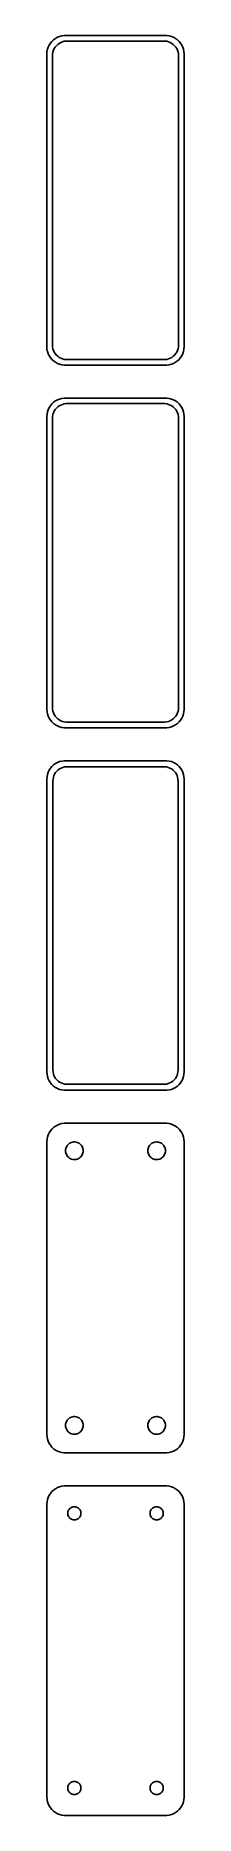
# Model space of a CAD drawing. Header units: metres. Extents: x -19 to 19, y 351 to 837.
import ezdxf

# ---------------------------------------------------------------- set-up
doc = ezdxf.new("R2010")
doc.units = ezdxf.units.M

msp = doc.modelspace()

# ---------------------------------------------------------------- linework, layer by layer
for p, q in [((-16.4291, 836.222), (-16.9371, 835.853)), ((-15.8789, 836.524), (-16.4291, 836.222)), ((-15.2951, 836.755), (-15.8789, 836.524)), ((-14.6869, 836.911), (-15.2951, 836.755)), ((-14.0639, 836.99), (-14.6869, 836.911)), ((14.0639, 836.99), (-14.0639, 836.99)), ((14.6869, 836.911), (14.0639, 836.99)), ((15.2951, 836.755), (14.6869, 836.911)), ((15.8789, 836.524), (15.2951, 836.755)), ((16.4291, 836.222), (15.8789, 836.524)), ((16.9371, 835.853), (16.4291, 836.222)), ((-18.65, 832.944), (-18.75, 832.944)), ((-18.75, 832.944), (-18.75, 751.056)), ((-18.5929, 833.243), (-18.65, 832.944)), ((-18.3989, 833.841), (-18.5929, 833.243)), ((-18.1315, 834.409), (-18.3989, 833.841)), ((-17.7951, 834.939), (-18.1315, 834.409)), ((-17.3948, 835.423), (-17.7951, 834.939)), ((-16.9371, 835.853), (-17.3948, 835.423)), ((-17.25, 831.5), (-17.2184, 832.001)), ((-17.25, 752.5), (-17.25, 831.5)), ((-17.2184, 832.001), (-17.1243, 832.495)), ((-17.1243, 832.495), (-16.9691, 832.972)), ((-16.9691, 832.972), (-16.7552, 833.427)), ((-16.7552, 833.427), (-16.4861, 833.851)), ((-16.4861, 833.851), (-16.1659, 834.238)), ((-16.1659, 834.238), (-15.7997, 834.582)), ((-15.7997, 834.582), (-15.3933, 834.877)), ((-15.3933, 834.877), (-14.9531, 835.119)), ((-14.9531, 835.119), (-14.4861, 835.304)), ((-14.4861, 835.304), (-13.9995, 835.429)), ((-13.9995, 835.429), (-13.5012, 835.492)), ((-13.5012, 835.492), (13.5012, 835.492)), ((13.5012, 835.492), (13.9995, 835.429)), ((13.9995, 835.429), (14.4861, 835.304)), ((14.4861, 835.304), (14.9531, 835.119)), ((14.9531, 835.119), (15.3933, 834.877)), ((15.3933, 834.877), (15.7997, 834.582)), ((15.7997, 834.582), (16.1659, 834.238)), ((16.1659, 834.238), (16.4861, 833.851)), ((16.4861, 833.851), (16.7552, 833.427)), ((16.7552, 833.427), (16.9691, 832.972)), ((17.3948, 835.423), (16.9371, 835.853)), ((16.9691, 832.972), (17.1243, 832.495)), ((17.1243, 832.495), (17.2184, 832.001)), ((17.2184, 832.001), (17.25, 831.5)), ((17.25, 831.5), (17.25, 752.5)), ((17.7951, 834.939), (17.3948, 835.423)), ((18.1315, 834.409), (17.7951, 834.939)), ((18.3989, 833.841), (18.1315, 834.409)), ((18.5929, 833.243), (18.3989, 833.841)), ((18.7106, 832.627), (18.5929, 833.243)), ((18.75, 832), (18.7106, 832.627)), ((18.75, 752), (18.75, 832)), ((-18.75, 751.056), (-18.65, 751.056)), ((-18.65, 751.056), (-18.5929, 750.757)), ((-18.5929, 750.757), (-18.3989, 750.159)), ((-18.3989, 750.159), (-18.1315, 749.591)), ((-18.1315, 749.591), (-17.7951, 749.061)), ((-17.7951, 749.061), (-17.3948, 748.577)), ((-17.3948, 748.577), (-16.9371, 748.147)), ((-17.2184, 751.999), (-17.25, 752.5)), ((-17.1243, 751.505), (-17.2184, 751.999)), ((-16.9691, 751.028), (-17.1243, 751.505)), ((-16.7552, 750.573), (-16.9691, 751.028)), ((-16.4861, 750.149), (-16.7552, 750.573)), ((-16.1659, 749.762), (-16.4861, 750.149)), ((-15.7997, 749.418), (-16.1659, 749.762)), ((-15.3933, 749.123), (-15.7997, 749.418)), ((-14.9531, 748.881), (-15.3933, 749.123)), ((-14.4861, 748.696), (-14.9531, 748.881)), ((-13.9995, 748.571), (-14.4861, 748.696)), ((-13.5012, 748.508), (-13.9995, 748.571)), ((13.5012, 748.508), (-13.5012, 748.508)), ((13.9995, 748.571), (13.5012, 748.508)), ((14.4861, 748.696), (13.9995, 748.571)), ((14.9531, 748.881), (14.4861, 748.696)), ((15.3933, 749.123), (14.9531, 748.881)), ((15.7997, 749.418), (15.3933, 749.123)), ((16.1659, 749.762), (15.7997, 749.418)), ((16.4861, 750.149), (16.1659, 749.762)), ((16.7552, 750.573), (16.4861, 750.149)), ((16.9691, 751.028), (16.7552, 750.573)), ((16.9371, 748.147), (17.3948, 748.577)), ((17.1243, 751.505), (16.9691, 751.028)), ((17.2184, 751.999), (17.1243, 751.505)), ((17.25, 752.5), (17.2184, 751.999)), ((17.3948, 748.577), (17.7951, 749.061)), ((17.7951, 749.061), (18.1315, 749.591)), ((18.1315, 749.591), (18.3989, 750.159)), ((18.3989, 750.159), (18.5929, 750.757)), ((18.5929, 750.757), (18.7106, 751.373)), ((18.7106, 751.373), (18.75, 752)), ((-16.9371, 748.147), (-16.4291, 747.778)), ((-16.4291, 747.778), (-15.8789, 747.476)), ((-15.8789, 747.476), (-15.2951, 747.245)), ((-15.2951, 747.245), (-14.6869, 747.089)), ((-14.6869, 747.089), (-14.0639, 747.01)), ((-14.0639, 747.01), (14.0639, 747.01)), ((14.0639, 747.01), (14.6869, 747.089)), ((14.6869, 747.089), (15.2951, 747.245)), ((15.2951, 747.245), (15.8789, 747.476)), ((15.8789, 747.476), (16.4291, 747.778)), ((16.4291, 747.778), (16.9371, 748.147)), ((-18.5929, 734.243), (-18.7106, 733.627)), ((-18.3989, 734.841), (-18.5929, 734.243)), ((-18.1315, 735.409), (-18.3989, 734.841)), ((-17.7951, 735.939), (-18.1315, 735.409)), ((-17.3948, 736.423), (-17.7951, 735.939)), ((-16.9371, 736.853), (-17.3948, 736.423)), ((-17.1243, 733.495), (-16.9691, 733.972)), ((-16.9691, 733.972), (-16.7552, 734.427)), ((-16.4291, 737.222), (-16.9371, 736.853)), ((-16.7552, 734.427), (-16.4861, 734.851)), ((-16.4861, 734.851), (-16.1659, 735.238)), ((-15.8789, 737.524), (-16.4291, 737.222)), ((-16.1659, 735.238), (-15.7997, 735.582)), ((-15.2951, 737.755), (-15.8789, 737.524)), ((-15.7997, 735.582), (-15.3933, 735.877)), ((-15.3933, 735.877), (-14.9531, 736.119)), ((-14.6869, 737.911), (-15.2951, 737.755)), ((-14.9531, 736.119), (-14.4861, 736.304)), ((-14.0639, 737.99), (-14.6869, 737.911)), ((-14.4861, 736.304), (-13.9995, 736.429)), ((14.0639, 737.99), (-14.0639, 737.99)), ((-13.9995, 736.429), (-13.5012, 736.492)), ((-13.5012, 736.492), (13.5012, 736.492)), ((13.5012, 736.492), (13.9995, 736.429)), ((13.9995, 736.429), (14.4861, 736.304)), ((14.6869, 737.911), (14.0639, 737.99)), ((14.4861, 736.304), (14.9531, 736.119)), ((15.2951, 737.755), (14.6869, 737.911)), ((14.9531, 736.119), (15.3933, 735.877)), ((15.8789, 737.524), (15.2951, 737.755)), ((15.3933, 735.877), (15.7997, 735.582)), ((15.7997, 735.582), (16.1659, 735.238)), ((16.4291, 737.222), (15.8789, 737.524)), ((16.1659, 735.238), (16.4861, 734.851)), ((16.9371, 736.853), (16.4291, 737.222)), ((16.4861, 734.851), (16.7552, 734.427)), ((16.7552, 734.427), (16.9691, 733.972)), ((17.3948, 736.423), (16.9371, 736.853)), ((16.9691, 733.972), (17.1243, 733.495)), ((17.7951, 735.939), (17.3948, 736.423)), ((18.1315, 735.409), (17.7951, 735.939)), ((18.3989, 734.841), (18.1315, 735.409)), ((18.5929, 734.243), (18.3989, 734.841)), ((18.7106, 733.627), (18.5929, 734.243)), ((-18.7106, 733.627), (-18.75, 733)), ((-18.75, 733), (-18.75, 653)), ((-17.25, 732.5), (-17.2184, 733.001)), ((-17.25, 653.5), (-17.25, 732.5)), ((-17.2184, 733.001), (-17.1243, 733.495)), ((17.1243, 733.495), (17.2184, 733.001)), ((17.2184, 733.001), (17.25, 732.5)), ((17.25, 732.5), (17.25, 653.5)), ((18.75, 733), (18.7106, 733.627)), ((18.75, 653), (18.75, 733)), ((-18.75, 653), (-18.7106, 652.373)), ((-18.7106, 652.373), (-18.5929, 651.757)), ((-18.5929, 651.757), (-18.3989, 651.159)), ((-17.2184, 652.999), (-17.25, 653.5)), ((-17.1243, 652.505), (-17.2184, 652.999)), ((-16.9691, 652.028), (-17.1243, 652.505)), ((-16.7552, 651.573), (-16.9691, 652.028)), ((-16.4861, 651.149), (-16.7552, 651.573)), ((16.7552, 651.573), (16.4861, 651.149)), ((16.9691, 652.028), (16.7552, 651.573)), ((17.1243, 652.505), (16.9691, 652.028)), ((17.2184, 652.999), (17.1243, 652.505)), ((17.25, 653.5), (17.2184, 652.999)), ((18.3989, 651.159), (18.5929, 651.757)), ((18.5929, 651.757), (18.7106, 652.373)), ((18.7106, 652.373), (18.75, 653)), ((-18.3989, 651.159), (-18.1315, 650.591)), ((-18.1315, 650.591), (-17.7951, 650.061)), ((-17.7951, 650.061), (-17.3948, 649.577)), ((-17.3948, 649.577), (-16.9371, 649.147)), ((-16.9371, 649.147), (-16.4291, 648.778)), ((-16.1659, 650.762), (-16.4861, 651.149)), ((-16.4291, 648.778), (-15.8789, 648.476)), ((-15.7997, 650.418), (-16.1659, 650.762)), ((-15.8789, 648.476), (-15.2951, 648.245)), ((-15.3933, 650.123), (-15.7997, 650.418)), ((-14.9531, 649.881), (-15.3933, 650.123)), ((-15.2951, 648.245), (-14.6869, 648.089)), ((-14.4861, 649.696), (-14.9531, 649.881)), ((-14.6869, 648.089), (-14.0639, 648.01)), ((-13.9995, 649.571), (-14.4861, 649.696)), ((-14.0639, 648.01), (14.0639, 648.01)), ((-13.5012, 649.508), (-13.9995, 649.571)), ((13.5012, 649.508), (-13.5012, 649.508)), ((13.9995, 649.571), (13.5012, 649.508)), ((14.4861, 649.696), (13.9995, 649.571)), ((14.0639, 648.01), (14.6869, 648.089)), ((14.9531, 649.881), (14.4861, 649.696)), ((14.6869, 648.089), (15.2951, 648.245)), ((15.3933, 650.123), (14.9531, 649.881)), ((15.2951, 648.245), (15.8789, 648.476)), ((15.7997, 650.418), (15.3933, 650.123)), ((16.1659, 650.762), (15.7997, 650.418)), ((15.8789, 648.476), (16.4291, 648.778)), ((16.4861, 651.149), (16.1659, 650.762)), ((16.4291, 648.778), (16.9371, 649.147)), ((16.9371, 649.147), (17.3948, 649.577)), ((17.3948, 649.577), (17.7951, 650.061)), ((17.7951, 650.061), (18.1315, 650.591)), ((18.1315, 650.591), (18.3989, 651.159)), ((-17.7951, 636.939), (-18.1315, 636.409)), ((-17.3948, 637.423), (-17.7951, 636.939)), ((-16.9371, 637.853), (-17.3948, 637.423)), ((-16.4291, 638.222), (-16.9371, 637.853)), ((-15.8789, 638.524), (-16.4291, 638.222)), ((-15.2951, 638.755), (-15.8789, 638.524)), ((-15.7185, 636.484), (-15.3251, 636.77)), ((-15.3251, 636.77), (-14.8989, 637.004)), ((-14.6869, 638.911), (-15.2951, 638.755)), ((-14.8989, 637.004), (-14.4467, 637.183)), ((-14.0639, 638.99), (-14.6869, 638.911)), ((-14.4467, 637.183), (-13.9756, 637.304)), ((14.0639, 638.99), (-14.0639, 638.99)), ((-13.9756, 637.304), (-13.4932, 637.365)), ((-13.4932, 637.365), (13.4932, 637.365)), ((13.4932, 637.365), (13.9756, 637.304)), ((13.9756, 637.304), (14.4467, 637.183)), ((14.6869, 638.911), (14.0639, 638.99)), ((14.4467, 637.183), (14.8989, 637.004)), ((15.2951, 638.755), (14.6869, 638.911)), ((14.8989, 637.004), (15.3251, 636.77)), ((15.8789, 638.524), (15.2951, 638.755)), ((15.3251, 636.77), (15.7185, 636.484)), ((16.4291, 638.222), (15.8789, 638.524)), ((16.9371, 637.853), (16.4291, 638.222)), ((17.3948, 637.423), (16.9371, 637.853)), ((17.7951, 636.939), (17.3948, 637.423)), ((18.1315, 636.409), (17.7951, 636.939)), ((-18.7106, 634.627), (-18.75, 634)), ((-18.75, 634), (-18.75, 554)), ((-18.5929, 635.243), (-18.7106, 634.627)), ((-18.3989, 635.841), (-18.5929, 635.243)), ((-18.1315, 636.409), (-18.3989, 635.841)), ((-17.1226, 633.5), (-17.0921, 633.985)), ((-17.1226, 554.5), (-17.1226, 633.5)), ((-17.0921, 633.985), (-17.001, 634.463)), ((-17.001, 634.463), (-16.8507, 634.926)), ((-16.8507, 634.926), (-16.6436, 635.366)), ((-16.6436, 635.366), (-16.383, 635.776)), ((-16.383, 635.776), (-16.073, 636.151)), ((-16.073, 636.151), (-15.7185, 636.484)), ((15.7185, 636.484), (16.073, 636.151)), ((16.073, 636.151), (16.383, 635.776)), ((16.383, 635.776), (16.6436, 635.366)), ((16.6436, 635.366), (16.8507, 634.926)), ((16.8507, 634.926), (17.001, 634.463)), ((17.001, 634.463), (17.0921, 633.985)), ((17.0921, 633.985), (17.1226, 633.5)), ((17.1226, 633.5), (17.1226, 554.5)), ((18.3989, 635.841), (18.1315, 636.409)), ((18.5929, 635.243), (18.3989, 635.841)), ((18.7106, 634.627), (18.5929, 635.243)), ((18.75, 634), (18.7106, 634.627)), ((18.75, 554), (18.75, 634)), ((-17.0921, 554.015), (-17.1226, 554.5)), ((17.1226, 554.5), (17.0921, 554.015)), ((-18.75, 554), (-18.7106, 553.373)), ((-18.7106, 553.373), (-18.5929, 552.757)), ((-18.5929, 552.757), (-18.3989, 552.159)), ((-18.3989, 552.159), (-18.1315, 551.591)), ((-18.1315, 551.591), (-17.7951, 551.061)), ((-17.7951, 551.061), (-17.3948, 550.577)), ((-17.3948, 550.577), (-16.9371, 550.147)), ((-17.001, 553.537), (-17.0921, 554.015)), ((-16.8507, 553.074), (-17.001, 553.537)), ((-16.9371, 550.147), (-16.4291, 549.778)), ((-16.6436, 552.634), (-16.8507, 553.074)), ((-16.383, 552.224), (-16.6436, 552.634)), ((-16.4291, 549.778), (-15.8789, 549.476)), ((-16.073, 551.849), (-16.383, 552.224)), ((-15.7185, 551.516), (-16.073, 551.849)), ((-15.8789, 549.476), (-15.2951, 549.245)), ((-15.3251, 551.23), (-15.7185, 551.516)), ((-14.8989, 550.996), (-15.3251, 551.23)), ((-15.2951, 549.245), (-14.6869, 549.089)), ((-14.4467, 550.817), (-14.8989, 550.996)), ((-13.9756, 550.696), (-14.4467, 550.817)), ((-13.4932, 550.635), (-13.9756, 550.696)), ((13.4932, 550.635), (-13.4932, 550.635)), ((13.9756, 550.696), (13.4932, 550.635)), ((14.4467, 550.817), (13.9756, 550.696)), ((14.8989, 550.996), (14.4467, 550.817)), ((14.6869, 549.089), (15.2951, 549.245)), ((15.3251, 551.23), (14.8989, 550.996)), ((15.2951, 549.245), (15.8789, 549.476)), ((15.7185, 551.516), (15.3251, 551.23)), ((16.073, 551.849), (15.7185, 551.516)), ((15.8789, 549.476), (16.4291, 549.778)), ((16.383, 552.224), (16.073, 551.849)), ((16.6436, 552.634), (16.383, 552.224)), ((16.4291, 549.778), (16.9371, 550.147)), ((16.8507, 553.074), (16.6436, 552.634)), ((17.001, 553.537), (16.8507, 553.074)), ((16.9371, 550.147), (17.3948, 550.577)), ((17.0921, 554.015), (17.001, 553.537)), ((17.3948, 550.577), (17.7951, 551.061)), ((17.7951, 551.061), (18.1315, 551.591)), ((18.1315, 551.591), (18.3989, 552.159)), ((18.3989, 552.159), (18.5929, 552.757)), ((18.5929, 552.757), (18.7106, 553.373)), ((18.7106, 553.373), (18.75, 554)), ((-14.6869, 549.089), (-14.0639, 549.01)), ((-14.0639, 549.01), (14.0639, 549.01)), ((14.0639, 549.01), (14.6869, 549.089)), ((-15.8789, 539.524), (-16.4291, 539.222)), ((-15.2951, 539.755), (-15.8789, 539.524)), ((-14.6869, 539.911), (-15.2951, 539.755)), ((-14.0639, 539.99), (-14.6869, 539.911)), ((14.0639, 539.99), (-14.0639, 539.99)), ((14.6869, 539.911), (14.0639, 539.99)), ((15.2951, 539.755), (14.6869, 539.911)), ((15.8789, 539.524), (15.2951, 539.755)), ((16.4291, 539.222), (15.8789, 539.524)), ((-18.7106, 535.627), (-18.75, 535)), ((-18.75, 535), (-18.75, 455)), ((-18.5929, 536.243), (-18.7106, 535.627)), ((-18.3989, 536.841), (-18.5929, 536.243)), ((-18.1315, 537.409), (-18.3989, 536.841)), ((-17.7951, 537.939), (-18.1315, 537.409)), ((-17.3948, 538.423), (-17.7951, 537.939)), ((-16.9371, 538.853), (-17.3948, 538.423)), ((-16.4291, 539.222), (-16.9371, 538.853)), ((-12.536, 534.526), (-12.2719, 534.672)), ((-12.2719, 534.672), (-11.9916, 534.783)), ((-11.9916, 534.783), (-11.6997, 534.857)), ((-11.6997, 534.857), (-11.4007, 534.895)), ((-11.4007, 534.895), (-11.0993, 534.895)), ((-11.0993, 534.895), (-10.8003, 534.857)), ((-10.8003, 534.857), (-10.5083, 534.783)), ((-10.5083, 534.783), (-10.2281, 534.672)), ((-10.2281, 534.672), (-9.964, 534.526)), ((9.964, 534.526), (10.2281, 534.672)), ((10.2281, 534.672), (10.5083, 534.783)), ((10.5083, 534.783), (10.8003, 534.857)), ((10.8003, 534.857), (11.0993, 534.895)), ((11.0993, 534.895), (11.4007, 534.895)), ((11.4007, 534.895), (11.6997, 534.857)), ((11.6997, 534.857), (11.9916, 534.783)), ((11.9916, 534.783), (12.2719, 534.672)), ((12.2719, 534.672), (12.536, 534.526)), ((16.9371, 538.853), (16.4291, 539.222)), ((17.3948, 538.423), (16.9371, 538.853)), ((17.7951, 537.939), (17.3948, 538.423)), ((18.1315, 537.409), (17.7951, 537.939)), ((18.3989, 536.841), (18.1315, 537.409)), ((18.5929, 536.243), (18.3989, 536.841)), ((18.7106, 535.627), (18.5929, 536.243)), ((18.75, 535), (18.7106, 535.627)), ((18.75, 455), (18.75, 535)), ((-13.65, 532.5), (-13.6311, 532.801)), ((-13.6311, 532.199), (-13.65, 532.5)), ((-13.6311, 532.801), (-13.5746, 533.097)), ((-13.5746, 531.903), (-13.6311, 532.199)), ((-13.5746, 533.097), (-13.4815, 533.383)), ((-13.4815, 531.617), (-13.5746, 531.903)), ((-13.4815, 533.383), (-13.3531, 533.656)), ((-13.3531, 531.344), (-13.4815, 531.617)), ((-13.3531, 533.656), (-13.1916, 533.911)), ((-13.1916, 531.089), (-13.3531, 531.344)), ((-13.1916, 533.911), (-12.9995, 534.143)), ((-12.9995, 530.857), (-13.1916, 531.089)), ((-12.9995, 534.143), (-12.7798, 534.349)), ((-12.7798, 530.651), (-12.9995, 530.857)), ((-12.7798, 534.349), (-12.536, 534.526)), ((-12.536, 530.474), (-12.7798, 530.651)), ((-12.2719, 530.328), (-12.536, 530.474)), ((-11.9916, 530.217), (-12.2719, 530.328)), ((-11.6997, 530.143), (-11.9916, 530.217)), ((-11.4007, 530.105), (-11.6997, 530.143)), ((-11.0993, 530.105), (-11.4007, 530.105)), ((-10.8003, 530.143), (-11.0993, 530.105)), ((-10.5083, 530.217), (-10.8003, 530.143)), ((-10.2281, 530.328), (-10.5083, 530.217)), ((-9.964, 530.474), (-10.2281, 530.328)), ((-9.964, 534.526), (-9.72017, 534.349)), ((-9.72017, 530.651), (-9.964, 530.474)), ((-9.72017, 534.349), (-9.50047, 534.143)), ((-9.50047, 530.857), (-9.72017, 530.651)), ((-9.50047, 534.143), (-9.30835, 533.911)), ((-9.30835, 531.089), (-9.50047, 530.857)), ((-9.30835, 533.911), (-9.14685, 533.656)), ((-9.14685, 531.344), (-9.30835, 531.089)), ((-9.14685, 533.656), (-9.01852, 533.383)), ((-9.01852, 531.617), (-9.14685, 531.344)), ((-9.01852, 533.383), (-8.9254, 533.097)), ((-8.9254, 531.903), (-9.01852, 531.617)), ((-8.9254, 533.097), (-8.86891, 532.801)), ((-8.86891, 532.199), (-8.9254, 531.903)), ((-8.86891, 532.801), (-8.84999, 532.5)), ((-8.84999, 532.5), (-8.86891, 532.199)), ((8.84999, 532.5), (8.86891, 532.801)), ((8.86891, 532.199), (8.84999, 532.5)), ((8.86891, 532.801), (8.9254, 533.097)), ((8.9254, 531.903), (8.86891, 532.199)), ((8.9254, 533.097), (9.01852, 533.383)), ((9.01852, 531.617), (8.9254, 531.903)), ((9.01852, 533.383), (9.14685, 533.656)), ((9.14685, 531.344), (9.01852, 531.617)), ((9.14685, 533.656), (9.30835, 533.911)), ((9.30835, 531.089), (9.14685, 531.344)), ((9.30835, 533.911), (9.50047, 534.143)), ((9.50047, 530.857), (9.30835, 531.089)), ((9.50047, 534.143), (9.72017, 534.349)), ((9.72017, 530.651), (9.50047, 530.857)), ((9.72017, 534.349), (9.964, 534.526)), ((9.964, 530.474), (9.72017, 530.651)), ((10.2281, 530.328), (9.964, 530.474)), ((10.5083, 530.217), (10.2281, 530.328)), ((10.8003, 530.143), (10.5083, 530.217)), ((11.0993, 530.105), (10.8003, 530.143)), ((11.4007, 530.105), (11.0993, 530.105)), ((11.6997, 530.143), (11.4007, 530.105)), ((11.9916, 530.217), (11.6997, 530.143)), ((12.2719, 530.328), (11.9916, 530.217)), ((12.536, 530.474), (12.2719, 530.328)), ((12.536, 534.526), (12.7798, 534.349)), ((12.7798, 530.651), (12.536, 530.474)), ((12.7798, 534.349), (12.9995, 534.143)), ((12.9995, 530.857), (12.7798, 530.651)), ((12.9995, 534.143), (13.1916, 533.911)), ((13.1916, 531.089), (12.9995, 530.857)), ((13.1916, 533.911), (13.3531, 533.656)), ((13.3531, 531.344), (13.1916, 531.089)), ((13.3531, 533.656), (13.4815, 533.383)), ((13.4815, 531.617), (13.3531, 531.344)), ((13.4815, 533.383), (13.5746, 533.097)), ((13.5746, 531.903), (13.4815, 531.617)), ((13.5746, 533.097), (13.6311, 532.801)), ((13.6311, 532.199), (13.5746, 531.903)), ((13.6311, 532.801), (13.65, 532.5)), ((13.65, 532.5), (13.6311, 532.199)), ((-13.65, 457.5), (-13.6311, 457.801)), ((-13.6311, 457.199), (-13.65, 457.5)), ((-13.6311, 457.801), (-13.5746, 458.097)), ((-13.5746, 456.903), (-13.6311, 457.199)), ((-13.5746, 458.097), (-13.4815, 458.383)), ((-13.4815, 456.617), (-13.5746, 456.903)), ((-13.4815, 458.383), (-13.3531, 458.656)), ((-13.3531, 458.656), (-13.1916, 458.911)), ((-13.1916, 458.911), (-12.9995, 459.143)), ((-12.9995, 459.143), (-12.7798, 459.349)), ((-12.7798, 459.349), (-12.536, 459.526)), ((-12.536, 459.526), (-12.2719, 459.672)), ((-12.2719, 459.672), (-11.9916, 459.783)), ((-11.9916, 459.783), (-11.6997, 459.857)), ((-11.6997, 459.857), (-11.4007, 459.895)), ((-11.4007, 459.895), (-11.0993, 459.895)), ((-11.0993, 459.895), (-10.8003, 459.857)), ((-10.8003, 459.857), (-10.5083, 459.783)), ((-10.5083, 459.783), (-10.2281, 459.672)), ((-10.2281, 459.672), (-9.964, 459.526)), ((-9.964, 459.526), (-9.72017, 459.349)), ((-9.72017, 459.349), (-9.50047, 459.143)), ((-9.50047, 459.143), (-9.30835, 458.911)), ((-9.30835, 458.911), (-9.14685, 458.656)), ((-9.14685, 458.656), (-9.01852, 458.383)), ((-9.01852, 458.383), (-8.9254, 458.097)), ((-8.9254, 456.903), (-9.01852, 456.617)), ((-8.9254, 458.097), (-8.86891, 457.801)), ((-8.86891, 457.199), (-8.9254, 456.903)), ((-8.86891, 457.801), (-8.84999, 457.5)), ((-8.84999, 457.5), (-8.86891, 457.199)), ((8.84999, 457.5), (8.86891, 457.801)), ((8.86891, 457.199), (8.84999, 457.5)), ((8.86891, 457.801), (8.9254, 458.097)), ((8.9254, 456.903), (8.86891, 457.199)), ((8.9254, 458.097), (9.01852, 458.383)), ((9.01852, 456.617), (8.9254, 456.903)), ((9.01852, 458.383), (9.14685, 458.656)), ((9.14685, 458.656), (9.30835, 458.911)), ((9.30835, 458.911), (9.50047, 459.143)), ((9.50047, 459.143), (9.72017, 459.349)), ((9.72017, 459.349), (9.964, 459.526)), ((9.964, 459.526), (10.2281, 459.672)), ((10.2281, 459.672), (10.5083, 459.783)), ((10.5083, 459.783), (10.8003, 459.857)), ((10.8003, 459.857), (11.0993, 459.895)), ((11.0993, 459.895), (11.4007, 459.895)), ((11.4007, 459.895), (11.6997, 459.857)), ((11.6997, 459.857), (11.9916, 459.783)), ((11.9916, 459.783), (12.2719, 459.672)), ((12.2719, 459.672), (12.536, 459.526)), ((12.536, 459.526), (12.7798, 459.349)), ((12.7798, 459.349), (12.9995, 459.143)), ((12.9995, 459.143), (13.1916, 458.911)), ((13.1916, 458.911), (13.3531, 458.656)), ((13.3531, 458.656), (13.4815, 458.383)), ((13.4815, 458.383), (13.5746, 458.097)), ((13.5746, 456.903), (13.4815, 456.617)), ((13.5746, 458.097), (13.6311, 457.801)), ((13.6311, 457.199), (13.5746, 456.903)), ((13.6311, 457.801), (13.65, 457.5)), ((13.65, 457.5), (13.6311, 457.199)), ((-18.75, 455), (-18.7106, 454.373)), ((-18.7106, 454.373), (-18.5929, 453.757)), ((-18.5929, 453.757), (-18.3989, 453.159)), ((-18.3989, 453.159), (-18.1315, 452.591)), ((-18.1315, 452.591), (-17.7951, 452.061)), ((-17.7951, 452.061), (-17.3948, 451.577)), ((-13.3531, 456.344), (-13.4815, 456.617)), ((-13.1916, 456.089), (-13.3531, 456.344)), ((-12.9995, 455.857), (-13.1916, 456.089)), ((-12.7798, 455.651), (-12.9995, 455.857)), ((-12.536, 455.474), (-12.7798, 455.651)), ((-12.2719, 455.328), (-12.536, 455.474)), ((-11.9916, 455.217), (-12.2719, 455.328)), ((-11.6997, 455.143), (-11.9916, 455.217)), ((-11.4007, 455.105), (-11.6997, 455.143)), ((-11.0993, 455.105), (-11.4007, 455.105)), ((-10.8003, 455.143), (-11.0993, 455.105)), ((-10.5083, 455.217), (-10.8003, 455.143)), ((-10.2281, 455.328), (-10.5083, 455.217)), ((-9.964, 455.474), (-10.2281, 455.328)), ((-9.72017, 455.651), (-9.964, 455.474)), ((-9.50047, 455.857), (-9.72017, 455.651)), ((-9.30835, 456.089), (-9.50047, 455.857)), ((-9.14685, 456.344), (-9.30835, 456.089)), ((-9.01852, 456.617), (-9.14685, 456.344)), ((9.14685, 456.344), (9.01852, 456.617)), ((9.30835, 456.089), (9.14685, 456.344)), ((9.50047, 455.857), (9.30835, 456.089)), ((9.72017, 455.651), (9.50047, 455.857)), ((9.964, 455.474), (9.72017, 455.651)), ((10.2281, 455.328), (9.964, 455.474)), ((10.5083, 455.217), (10.2281, 455.328)), ((10.8003, 455.143), (10.5083, 455.217)), ((11.0993, 455.105), (10.8003, 455.143)), ((11.4007, 455.105), (11.0993, 455.105)), ((11.6997, 455.143), (11.4007, 455.105)), ((11.9916, 455.217), (11.6997, 455.143)), ((12.2719, 455.328), (11.9916, 455.217)), ((12.536, 455.474), (12.2719, 455.328)), ((12.7798, 455.651), (12.536, 455.474)), ((12.9995, 455.857), (12.7798, 455.651)), ((13.1916, 456.089), (12.9995, 455.857)), ((13.3531, 456.344), (13.1916, 456.089)), ((13.4815, 456.617), (13.3531, 456.344)), ((17.3948, 451.577), (17.7951, 452.061)), ((17.7951, 452.061), (18.1315, 452.591)), ((18.1315, 452.591), (18.3989, 453.159)), ((18.3989, 453.159), (18.5929, 453.757)), ((18.5929, 453.757), (18.7106, 454.373)), ((18.7106, 454.373), (18.75, 455)), ((-17.3948, 451.577), (-16.9371, 451.147)), ((-16.9371, 451.147), (-16.4291, 450.778)), ((-16.4291, 450.778), (-15.8789, 450.476)), ((-15.8789, 450.476), (-15.2951, 450.245)), ((-15.2951, 450.245), (-14.6869, 450.089)), ((-14.6869, 450.089), (-14.0639, 450.01)), ((-14.0639, 450.01), (14.0639, 450.01)), ((14.0639, 450.01), (14.6869, 450.089)), ((14.6869, 450.089), (15.2951, 450.245)), ((15.2951, 450.245), (15.8789, 450.476)), ((15.8789, 450.476), (16.4291, 450.778)), ((16.4291, 450.778), (16.9371, 451.147)), ((16.9371, 451.147), (17.3948, 451.577)), ((-18.3989, 437.841), (-18.5929, 437.243)), ((-18.1315, 438.409), (-18.3989, 437.841)), ((-17.7951, 438.939), (-18.1315, 438.409)), ((-17.3948, 439.423), (-17.7951, 438.939)), ((-16.9371, 439.853), (-17.3948, 439.423)), ((-16.4291, 440.222), (-16.9371, 439.853)), ((-15.8789, 440.524), (-16.4291, 440.222)), ((-15.2951, 440.755), (-15.8789, 440.524)), ((-14.6869, 440.911), (-15.2951, 440.755)), ((-14.0639, 440.99), (-14.6869, 440.911)), ((14.0639, 440.99), (-14.0639, 440.99)), ((14.6869, 440.911), (14.0639, 440.99)), ((15.2951, 440.755), (14.6869, 440.911)), ((15.8789, 440.524), (15.2951, 440.755)), ((16.4291, 440.222), (15.8789, 440.524)), ((16.9371, 439.853), (16.4291, 440.222)), ((17.3948, 439.423), (16.9371, 439.853)), ((17.7951, 438.939), (17.3948, 439.423)), ((18.1315, 438.409), (17.7951, 438.939)), ((18.3989, 437.841), (18.1315, 438.409)), ((18.5929, 437.243), (18.3989, 437.841)), ((-18.7106, 436.627), (-18.75, 436)), ((-18.75, 436), (-18.75, 356)), ((-18.5929, 437.243), (-18.7106, 436.627)), ((-13.05, 433.5), (-13.0358, 433.726)), ((-13.0358, 433.274), (-13.05, 433.5)), ((-13.0358, 433.726), (-12.9934, 433.948)), ((-12.9934, 433.052), (-13.0358, 433.274)), ((-12.9934, 433.948), (-12.9236, 434.163)), ((-12.9236, 432.837), (-12.9934, 433.052)), ((-12.9236, 434.163), (-12.8273, 434.367)), ((-12.8273, 432.633), (-12.9236, 432.837)), ((-12.8273, 434.367), (-12.7062, 434.558)), ((-12.7062, 432.442), (-12.8273, 432.633)), ((-12.7062, 434.558), (-12.5621, 434.732)), ((-12.5621, 434.732), (-12.3974, 434.887)), ((-12.3974, 434.887), (-12.2145, 435.02)), ((-12.2145, 435.02), (-12.0164, 435.129)), ((-12.0164, 435.129), (-11.8062, 435.212)), ((-11.8062, 435.212), (-11.5873, 435.268)), ((-11.5873, 435.268), (-11.363, 435.296)), ((-11.363, 435.296), (-11.137, 435.296)), ((-11.137, 435.296), (-10.9127, 435.268)), ((-10.9127, 435.268), (-10.6938, 435.212)), ((-10.6938, 435.212), (-10.4836, 435.129)), ((-10.4836, 435.129), (-10.2855, 435.02)), ((-10.2855, 435.02), (-10.1026, 434.887)), ((-10.1026, 434.887), (-9.93785, 434.732)), ((-9.93785, 434.732), (-9.79376, 434.558)), ((-9.79376, 434.558), (-9.67264, 434.367)), ((-9.67264, 432.633), (-9.79376, 432.442)), ((-9.67264, 434.367), (-9.5764, 434.163)), ((-9.5764, 432.837), (-9.67264, 432.633)), ((-9.5764, 434.163), (-9.50655, 433.948)), ((-9.50655, 433.052), (-9.5764, 432.837)), ((-9.50655, 433.948), (-9.46419, 433.726)), ((-9.46419, 433.274), (-9.50655, 433.052)), ((-9.46419, 433.726), (-9.45, 433.5)), ((-9.45, 433.5), (-9.46419, 433.274)), ((9.45, 433.5), (9.46419, 433.726)), ((9.46419, 433.274), (9.45, 433.5)), ((9.46419, 433.726), (9.50655, 433.948)), ((9.50655, 433.052), (9.46419, 433.274)), ((9.50655, 433.948), (9.5764, 434.163)), ((9.5764, 432.837), (9.50655, 433.052)), ((9.5764, 434.163), (9.67264, 434.367)), ((9.67264, 432.633), (9.5764, 432.837)), ((9.67264, 434.367), (9.79376, 434.558)), ((9.79376, 432.442), (9.67264, 432.633)), ((9.79376, 434.558), (9.93785, 434.732)), ((9.93785, 434.732), (10.1026, 434.887)), ((10.1026, 434.887), (10.2855, 435.02)), ((10.2855, 435.02), (10.4836, 435.129)), ((10.4836, 435.129), (10.6938, 435.212)), ((10.6938, 435.212), (10.9127, 435.268)), ((10.9127, 435.268), (11.137, 435.296)), ((11.137, 435.296), (11.363, 435.296)), ((11.363, 435.296), (11.5873, 435.268)), ((11.5873, 435.268), (11.8062, 435.212)), ((11.8062, 435.212), (12.0164, 435.129)), ((12.0164, 435.129), (12.2145, 435.02)), ((12.2145, 435.02), (12.3974, 434.887)), ((12.3974, 434.887), (12.5621, 434.732)), ((12.5621, 434.732), (12.7062, 434.558)), ((12.7062, 434.558), (12.8273, 434.367)), ((12.8273, 432.633), (12.7062, 432.442)), ((12.8273, 434.367), (12.9236, 434.163)), ((12.9236, 432.837), (12.8273, 432.633)), ((12.9236, 434.163), (12.9934, 433.948)), ((12.9934, 433.052), (12.9236, 432.837)), ((12.9934, 433.948), (13.0358, 433.726)), ((13.0358, 433.274), (12.9934, 433.052)), ((13.0358, 433.726), (13.05, 433.5)), ((13.05, 433.5), (13.0358, 433.274)), ((18.7106, 436.627), (18.5929, 437.243)), ((18.75, 436), (18.7106, 436.627)), ((18.75, 356), (18.75, 436)), ((-12.5621, 432.268), (-12.7062, 432.442)), ((-12.3974, 432.113), (-12.5621, 432.268)), ((-12.2145, 431.98), (-12.3974, 432.113)), ((-12.0164, 431.871), (-12.2145, 431.98)), ((-11.8062, 431.788), (-12.0164, 431.871)), ((-11.5873, 431.732), (-11.8062, 431.788)), ((-11.363, 431.704), (-11.5873, 431.732)), ((-11.137, 431.704), (-11.363, 431.704)), ((-10.9127, 431.732), (-11.137, 431.704)), ((-10.6938, 431.788), (-10.9127, 431.732)), ((-10.4836, 431.871), (-10.6938, 431.788)), ((-10.2855, 431.98), (-10.4836, 431.871)), ((-10.1026, 432.113), (-10.2855, 431.98)), ((-9.93785, 432.268), (-10.1026, 432.113)), ((-9.79376, 432.442), (-9.93785, 432.268)), ((9.93785, 432.268), (9.79376, 432.442)), ((10.1026, 432.113), (9.93785, 432.268)), ((10.2855, 431.98), (10.1026, 432.113)), ((10.4836, 431.871), (10.2855, 431.98)), ((10.6938, 431.788), (10.4836, 431.871)), ((10.9127, 431.732), (10.6938, 431.788)), ((11.137, 431.704), (10.9127, 431.732)), ((11.363, 431.704), (11.137, 431.704)), ((11.5873, 431.732), (11.363, 431.704)), ((11.8062, 431.788), (11.5873, 431.732)), ((12.0164, 431.871), (11.8062, 431.788)), ((12.2145, 431.98), (12.0164, 431.871)), ((12.3974, 432.113), (12.2145, 431.98)), ((12.5621, 432.268), (12.3974, 432.113)), ((12.7062, 432.442), (12.5621, 432.268)), ((-12.7062, 359.558), (-12.5621, 359.732)), ((-12.5621, 359.732), (-12.3974, 359.887)), ((-12.3974, 359.887), (-12.2145, 360.02)), ((-12.2145, 360.02), (-12.0164, 360.129)), ((-12.0164, 360.129), (-11.8062, 360.212)), ((-11.8062, 360.212), (-11.5873, 360.268)), ((-11.5873, 360.268), (-11.363, 360.296)), ((-11.363, 360.296), (-11.137, 360.296)), ((-11.137, 360.296), (-10.9127, 360.268)), ((-10.9127, 360.268), (-10.6938, 360.212)), ((-10.6938, 360.212), (-10.4836, 360.129)), ((-10.4836, 360.129), (-10.2855, 360.02)), ((-10.2855, 360.02), (-10.1026, 359.887)), ((-10.1026, 359.887), (-9.93785, 359.732)), ((-9.93785, 359.732), (-9.79376, 359.558)), ((9.79376, 359.558), (9.93785, 359.732)), ((9.93785, 359.732), (10.1026, 359.887)), ((10.1026, 359.887), (10.2855, 360.02)), ((10.2855, 360.02), (10.4836, 360.129)), ((10.4836, 360.129), (10.6938, 360.212)), ((10.6938, 360.212), (10.9127, 360.268)), ((10.9127, 360.268), (11.137, 360.296)), ((11.137, 360.296), (11.363, 360.296)), ((11.363, 360.296), (11.5873, 360.268)), ((11.5873, 360.268), (11.8062, 360.212)), ((11.8062, 360.212), (12.0164, 360.129)), ((12.0164, 360.129), (12.2145, 360.02)), ((12.2145, 360.02), (12.3974, 359.887)), ((12.3974, 359.887), (12.5621, 359.732)), ((12.5621, 359.732), (12.7062, 359.558)), ((-18.75, 356), (-18.7106, 355.373)), ((-18.7106, 355.373), (-18.5929, 354.757)), ((-13.05, 358.5), (-13.0358, 358.726)), ((-13.0358, 358.274), (-13.05, 358.5)), ((-13.0358, 358.726), (-12.9934, 358.948)), ((-12.9934, 358.052), (-13.0358, 358.274)), ((-12.9934, 358.948), (-12.9236, 359.163)), ((-12.9236, 357.837), (-12.9934, 358.052)), ((-12.9236, 359.163), (-12.8273, 359.367)), ((-12.8273, 357.633), (-12.9236, 357.837)), ((-12.8273, 359.367), (-12.7062, 359.558)), ((-12.7062, 357.442), (-12.8273, 357.633)), ((-12.5621, 357.268), (-12.7062, 357.442)), ((-12.3974, 357.113), (-12.5621, 357.268)), ((-12.2145, 356.98), (-12.3974, 357.113)), ((-12.0164, 356.871), (-12.2145, 356.98)), ((-11.8062, 356.788), (-12.0164, 356.871)), ((-11.5873, 356.732), (-11.8062, 356.788)), ((-11.363, 356.704), (-11.5873, 356.732)), ((-11.137, 356.704), (-11.363, 356.704)), ((-10.9127, 356.732), (-11.137, 356.704)), ((-10.6938, 356.788), (-10.9127, 356.732)), ((-10.4836, 356.871), (-10.6938, 356.788)), ((-10.2855, 356.98), (-10.4836, 356.871)), ((-10.1026, 357.113), (-10.2855, 356.98)), ((-9.93785, 357.268), (-10.1026, 357.113)), ((-9.79376, 357.442), (-9.93785, 357.268)), ((-9.79376, 359.558), (-9.67264, 359.367)), ((-9.67264, 357.633), (-9.79376, 357.442)), ((-9.67264, 359.367), (-9.5764, 359.163)), ((-9.5764, 357.837), (-9.67264, 357.633)), ((-9.5764, 359.163), (-9.50655, 358.948)), ((-9.50655, 358.052), (-9.5764, 357.837)), ((-9.50655, 358.948), (-9.46419, 358.726)), ((-9.46419, 358.274), (-9.50655, 358.052)), ((-9.46419, 358.726), (-9.45, 358.5)), ((-9.45, 358.5), (-9.46419, 358.274)), ((9.45, 358.5), (9.46419, 358.726)), ((9.46419, 358.274), (9.45, 358.5)), ((9.46419, 358.726), (9.50655, 358.948)), ((9.50655, 358.052), (9.46419, 358.274)), ((9.50655, 358.948), (9.5764, 359.163)), ((9.5764, 357.837), (9.50655, 358.052)), ((9.5764, 359.163), (9.67264, 359.367)), ((9.67264, 357.633), (9.5764, 357.837)), ((9.67264, 359.367), (9.79376, 359.558)), ((9.79376, 357.442), (9.67264, 357.633)), ((9.93785, 357.268), (9.79376, 357.442)), ((10.1026, 357.113), (9.93785, 357.268)), ((10.2855, 356.98), (10.1026, 357.113)), ((10.4836, 356.871), (10.2855, 356.98)), ((10.6938, 356.788), (10.4836, 356.871)), ((10.9127, 356.732), (10.6938, 356.788)), ((11.137, 356.704), (10.9127, 356.732)), ((11.363, 356.704), (11.137, 356.704)), ((11.5873, 356.732), (11.363, 356.704)), ((11.8062, 356.788), (11.5873, 356.732)), ((12.0164, 356.871), (11.8062, 356.788)), ((12.2145, 356.98), (12.0164, 356.871)), ((12.3974, 357.113), (12.2145, 356.98)), ((12.5621, 357.268), (12.3974, 357.113)), ((12.7062, 357.442), (12.5621, 357.268)), ((12.7062, 359.558), (12.8273, 359.367)), ((12.8273, 357.633), (12.7062, 357.442)), ((12.8273, 359.367), (12.9236, 359.163)), ((12.9236, 357.837), (12.8273, 357.633)), ((12.9236, 359.163), (12.9934, 358.948)), ((12.9934, 358.052), (12.9236, 357.837)), ((12.9934, 358.948), (13.0358, 358.726)), ((13.0358, 358.274), (12.9934, 358.052)), ((13.0358, 358.726), (13.05, 358.5)), ((13.05, 358.5), (13.0358, 358.274)), ((18.5929, 354.757), (18.7106, 355.373)), ((18.7106, 355.373), (18.75, 356)), ((-18.5929, 354.757), (-18.3989, 354.159)), ((-18.3989, 354.159), (-18.1315, 353.591)), ((-18.1315, 353.591), (-17.7951, 353.061)), ((-17.7951, 353.061), (-17.3948, 352.577)), ((-17.3948, 352.577), (-16.9371, 352.147)), ((-16.9371, 352.147), (-16.4291, 351.778)), ((-16.4291, 351.778), (-15.8789, 351.476)), ((-15.8789, 351.476), (-15.2951, 351.245)), ((-15.2951, 351.245), (-14.6869, 351.089)), ((-14.6869, 351.089), (-14.0639, 351.01)), ((-14.0639, 351.01), (14.0639, 351.01)), ((14.0639, 351.01), (14.6869, 351.089)), ((14.6869, 351.089), (15.2951, 351.245)), ((15.2951, 351.245), (15.8789, 351.476)), ((15.8789, 351.476), (16.4291, 351.778)), ((16.4291, 351.778), (16.9371, 352.147)), ((16.9371, 352.147), (17.3948, 352.577)), ((17.3948, 352.577), (17.7951, 353.061)), ((17.7951, 353.061), (18.1315, 353.591)), ((18.1315, 353.591), (18.3989, 354.159)), ((18.3989, 354.159), (18.5929, 354.757))]:
    msp.add_line(p, q)

doc.saveas('drawing.dxf')
